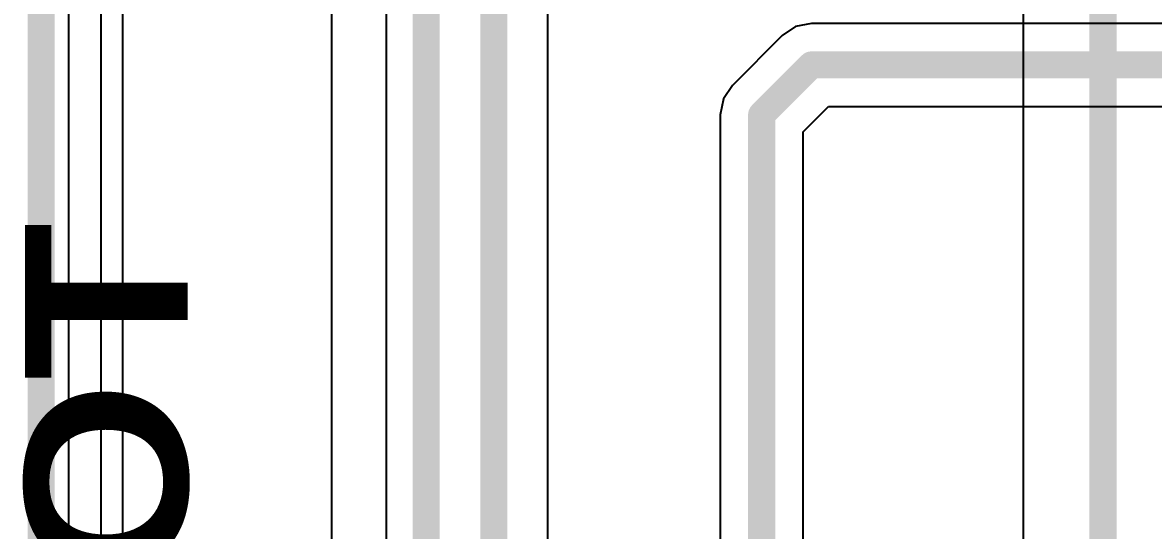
# Model space of a CAD drawing. Header units: inches. Extents: x -3 to 5259, y -3 to 5282.
# Drawn here: x -2.9 to 7.71, y 54.56 to 59.32 of the extents above; entities that cross this region are included whole.
import ezdxf

# ---------------------------------------------------------------- set-up
doc = ezdxf.new("R2010")
doc.units = ezdxf.units.IN
for name, color, linetype in [('Board Outline', 216, 'Continuous'), ('Bottom Layer', 5, 'Continuous'), ('Layer 1', 16, 'Continuous'), ('Layer 2', 76, 'Continuous'), ('Top Layer', 1, 'Continuous'), ('Top Overlay', 2, 'Continuous')]:
    doc.layers.add(name, color=color, linetype=linetype)
doc.styles.add('Arial Black_Bold', font='', dxfattribs={"height": 0.2})
doc.styles.get('Arial Black_Bold').set_extended_font_data('Arial Black', bold=True)

msp = doc.modelspace()

# ---------------------------------------------------------------- linework, layer by layer
at = {"layer": 'Board Outline'}
msp.add_lwpolyline([(-2.72231612, -2.72233136, 0.254, 0.254, 0), (-2.72231612, 107.27766962, 0.254, 0.254, 0)], format="xyseb", dxfattribs=at)
at = {"layer": 'Bottom Layer'}
for p, q in [((2.032, 34.43269466), (2.032, 71.51468297999999)), ((4.503879739999999, 59.31646505999999), (4.355221159999999, 59.28689438)), ((29.41747228, 59.31646505999999), (4.503879739999999, 59.31646505999999)), ((4.22919398, 59.20268575999999), (3.7614606, 58.73495238)), ((4.355221159999999, 59.28689438), (4.22919398, 59.20268575999999)), ((3.7614606, 58.73495238), (3.67725198, 58.60892519999999)), ((3.67725198, 58.60892519999999), (3.6476813, 58.46026662)), ((3.6476813, 58.46026662), (3.6476813, 43.7144287)), ((4.42461142, 58.29936016), (4.6647862, 58.53953494)), ((4.6647862, 58.53953494), (29.41747228, 58.53953494)), ((4.42461142, 54.18917533999999), (4.42461142, 58.29936016))]:
    msp.add_line(p, q, dxfattribs=at)
for points in [[(0.889, 34.2890856, 0.254, 0.254, 0), (0.889, 73.71064505999999, 0.254, 0.254, 0)], [(1.524, 34.39132314, 0.254, 0.254, 0), (1.524, 71.5560545, 0.254, 0.254, 0)], [(4.03614636, 58.46026662, 0.254, 0.254, 0), (4.503879739999999, 58.92799999999999, 0.254, 0.254, 0)], [(4.503879739999999, 58.92799999999999, 0.254, 0.254, 0), (29.81248038, 58.92799999999999, 0.254, 0.254, 0)], [(4.03614636, 43.3194206, 0.254, 0.254, 0), (4.03614636, 58.46026662, 0.254, 0.254, 0)]]:
    msp.add_lwpolyline(points, format="xyseb", dxfattribs=at)
for points in [[(4.44037974, 58.92799999999999, 0.127, 0.127, 1), (4.56737974, 58.92799999999999, 0.127, 0.127, 1)], [(4.44037974, 58.92799999999999, 0.127, 0.127, 1), (4.56737974, 58.92799999999999, 0.127, 0.127, 1)], [(3.97264636, 58.46026662, 0.127, 0.127, 1), (4.099646359999999, 58.46026662, 0.127, 0.127, 1)], [(3.97264636, 58.46026662, 0.127, 0.127, 1), (4.099646359999999, 58.46026662, 0.127, 0.127, 1)]]:
    msp.add_lwpolyline(points, format="xyseb", close=True, dxfattribs=at)
at = {"layer": 'Layer 1'}
for p, q in [((-2.46335296, -2.4633682), (-2.46335296, 107.01870646)), ((0, 98.27895253999999), (0, 28.70199999999999)), ((0.51795172, 28.9165411), (0.51795172, 97.76100081999999))]:
    msp.add_line(p, q, dxfattribs=at)
at = {"layer": 'Layer 2'}
for p, q in [((-2.15764872, -2.01554334), (-2.15764872, 106.56368578)), ((6.4895476, 76.26334759999999), (6.4895476, 51.61513933999999))]:
    msp.add_line(p, q, dxfattribs=at)
msp.add_lwpolyline([(7.23803226, 39.63236929999999, 0.254, 0.254, 0), (7.238034799999999, 75.65727566, 0.254, 0.254, 0)], format="xyseb", dxfattribs=at)
at = {"layer": 'Top Layer'}
msp.add_line((-1.9558, 24.23023348), (-1.9558, 99.50922186), dxfattribs=at)

# ---------------------------------------------------------------- texts
at = {"layer": 'Top Overlay', "style": 'Arial Black_Bold'}
msp.add_text('BOOT', height=1.524, rotation=90, dxfattribs=at).set_placement((-1.34923276, 50.4150884))

doc.saveas('drawing.dxf')
